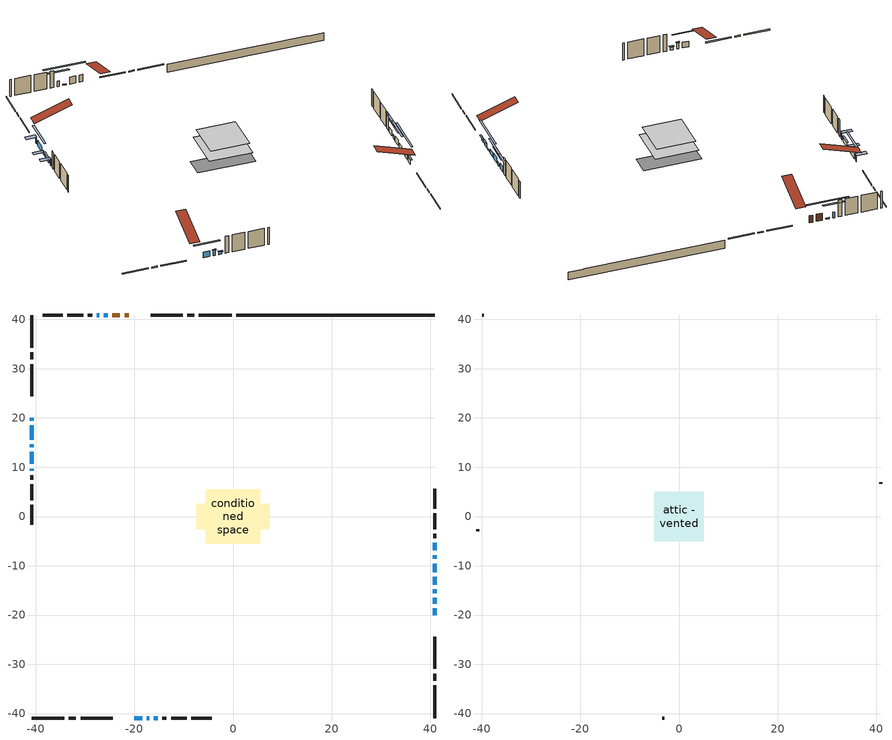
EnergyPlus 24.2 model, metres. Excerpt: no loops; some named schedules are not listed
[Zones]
conditioned space
 floor outside (Floor1 construction): -1.93,-1.93 -1.93,1.93 1.93,1.93 1.93,-1.93 z0.3
 floor outside (Floor2 construction): -0.48,-0.48 -0.48,0.48 0.48,0.48 0.48,-0.48 z0.3
 floor outside (Floor3 construction): -0.43,-0.43 -0.43,0.43 0.43,0.43 0.43,-0.43 z0.3
 floor adiabatic (AdiabaticFloorConstruction): -5.58,-5.58 -5.58,5.58 5.58,5.58 5.58,-5.58 z2.74
 floor foundation (Slab1 construction): -7.45,-2.61 -7.45,2.61 7.45,2.61 7.45,-2.61 z-2.06
 wall outside (RimJoist1 construction): -0.26,40.9 -6.93,40.9 / -40.9,-40.9 -34.23,-40.9 / -40.9,40.9 -40.9,34.23 / 40.9,-40.9 40.9,-34.23 z0.3:0.6
 wall outside (RimJoist2 construction): -7.86,40.9 -9.29,40.9 / -33.3,-40.9 -31.87,-40.9 / -40.9,33.3 -40.9,31.87 / 40.9,-33.3 40.9,-31.87 z0.3:0.6
 wall outside (RimJoist3 construction): -10.22,40.9 -16.71,40.9 / -30.95,-40.9 -24.45,-40.9 / -40.9,30.95 -40.9,24.45 / 40.9,-30.95 40.9,-24.45 z0.3:0.6
 wall outside (AdiabaticWallConstruction 1): -21.16,40.9 -22.02,40.9 / -22.94,40.9 -24.48,40.9 z0.3:2.33
 wall outside (AdiabaticWallConstruction): -40.9,20.01 -40.9,19.45 / -40.9,9.74 -40.9,9.28 z0.3:1.98; -20.01,-40.9 -18.43,-40.9 z0.3:1.88; -17.5,-40.9 -16.99,-40.9 / 40.9,-11.35 40.9,-9.54 / -27.18,40.9 -27.69,40.9 z0.3:1.9; -40.9,18.52 -40.9,15.57 / 40.9,-6.9 40.9,-5.3 z0.3:1.85; -40.9,14.64 -40.9,14.03 / -16.07,-40.9 -15.3,-40.9 z0.3:1.09; 40.9,-20.01 40.9,-18.63 / 40.9,-17.7 40.9,-16.51 z0.3:1.44; -40.9,13.1 -40.9,10.66 / 40.9,-13.81 40.9,-12.28 z0.3:1.52; 40.9,-15.58 40.9,-14.74 / -25.41,40.9 -26.25,40.9 z0.3:0.66; 40.9,-8.62 40.9,-7.83 z0.3:1.27
 wall outside (Wall1 construction): -28.61,40.9 -29.48,40.9 / -14.37,-40.9 -13.51,-40.9 / -40.9,8.35 -40.9,7.49 / 40.9,-4.37 40.9,-3.51 z0.3:5.18
 wall outside (Wall2 construction): -30.41,40.9 -33.62,40.9 / -12.58,-40.9 -9.37,-40.9 / -40.9,6.56 -40.9,3.34 / 40.9,-2.58 40.9,0.64 z0.3:5.18
 wall outside (Wall3 construction): -34.55,40.9 -38.67,40.9 / -8.44,-40.9 -4.32,-40.9 / -40.9,2.42 -40.9,-1.7 / 40.9,1.56 40.9,5.68 z0.3:5.18
 wall foundation (FoundationWall1 construction): 0.67,40.9,-2.06 0.67,40.9,0.3 36.88,40.9,0.3 36.88,40.9,0.15 40.9,40.9,0.15 40.9,40.9,-2.06
 window (WindowConstruction 12): -40.9,20 -40.9,19.45 z0.3:1.98
 window (WindowConstruction 4): -20,-40.9 -18.43,-40.9 z0.3:1.88
 window (WindowConstruction 5): -17.5,-40.9 -16.99,-40.9 z0.3:1.9
 window (WindowConstruction 6): -40.9,18.52 -40.9,15.57 z0.3:1.85
 window (WindowConstruction 7): -40.9,14.64 -40.9,14.03 z0.3:1.09
 window (WindowConstruction 8): 40.9,-20 40.9,-18.63 z0.3:1.44
 window (WindowConstruction 9): 40.9,-17.7 40.9,-16.51 z0.3:1.44
 window (WindowConstruction 10): -16.06,-40.9 -15.3,-40.9 z0.3:1.09
 window (WindowConstruction 11): -40.9,13.1 -40.9,10.66 z0.3:1.52
 window (WindowConstruction 13): -40.9,9.73 -40.9,9.28 z0.3:1.98
 window (WindowConstruction 15): 40.9,-15.58 40.9,-14.74 z0.3:0.66
 window (WindowConstruction 16): -25.41,40.9 -26.25,40.9 z0.3:0.66
 window (WindowConstruction 14): 40.9,-13.81 40.9,-12.28 z0.3:1.52
 window (WindowConstruction): 40.9,-11.35 40.9,-9.54 z0.3:1.9
 window (WindowConstruction 1): 40.9,-8.61 40.9,-7.83 z0.3:1.27
 window (WindowConstruction 2): 40.9,-6.9 40.9,-5.3 z0.3:1.85
 window (WindowConstruction 3): -27.18,40.9 -27.69,40.9 z0.3:1.9
 door (Door): -21.16,40.9 -22.02,40.9 z0.3:2.33
 door (Door 1): -22.94,40.9 -24.48,40.9 z0.3:2.33
 ceiling adiabatic (AdiabaticFloorConstruction): 5.58,-5.58 5.58,5.58 -5.58,5.58 -5.58,-5.58 z2.74
attic - vented
 floor to conditioned space (Floor4 construction Reversed): -5.04,-5.04 -5.04,5.04 5.04,5.04 5.04,-5.04 z5.18
 wall outside (Wall4 construction): -39.6,40.9 -39.97,40.9 / -3.39,-40.9 -3.01,-40.9 / -40.9,-2.63 -40.9,-3.01 / 40.9,6.61 40.9,6.99 z0.3:5.18
 roof outside (Roof1 construction): -20.23,40.9,5.18 -20.23,31.09,8.45 -17.64,31.09,8.45 -17.64,40.9,5.18; -20.93,-40.9,5.18 -20.93,-31.09,8.45 -23.52,-31.09,8.45 -23.52,-40.9,5.18; -40.9,20.93,5.18 -31.09,20.93,8.45 -31.09,23.52,8.45 -40.9,23.52,5.18; 40.9,-20.93,5.18 31.09,-20.93,8.45 31.09,-23.52,8.45 40.9,-23.52,5.18
shading: -40.9,19.15 -40.9,20.3 -43.64,20.3 -43.64,19.15 z2.28; -15.79,-40.9 -22.64,-40.9 -22.64,-41.31 -15.79,-41.31 z4.52; -16.79,-40.9 -17.7,-40.9 -17.7,-41.31 -16.79,-41.31 z2.1; -40.9,12.93 -40.9,21.16 -41.31,21.16 -41.31,12.93 z4.49; -40.9,13.88 -40.9,14.79 -43.64,14.79 -43.64,13.88 z1.24; 40.9,-18.43 40.9,-20.21 41.31,-20.21 41.31,-18.43 z1.64; 40.9,-16.31 40.9,-17.9 41.31,-17.9 41.31,-16.31 z1.64; -15.1,-40.9 -16.27,-40.9 -16.27,-41.31 -15.1,-41.31 z1.29; -40.9,10.46 -40.9,13.3 -41.31,13.3 -41.31,10.46 z1.72; -40.9,8.98 -40.9,10.03 -43.64,10.03 -43.64,8.98 z2.28; 40.9,-9.66 40.9,-20.66 41.31,-20.66 41.31,-9.66 z5.74; -31.33,40.9 -20.33,40.9 -20.33,41.31 -31.33,41.31 z5.74; 40.9,-6.9 40.9,-13.99 41.31,-13.99 41.31,-6.9 z4.54; 40.9,-5.19 40.9,-11.25 41.31,-11.25 41.31,-5.19 z3.91; 40.9,-2.66 40.9,-9.54 41.31,-9.54 41.31,-2.66 z4.49; -30.33,40.9 -24.54,40.9 -24.54,41.31 -30.33,41.31 z4.54
[Building]
Building 1: Terrain=Suburbs
[Site:Location]
Ottawa Intl AP_ON: Latitude {deg}=45.32; Longitude {deg}=-75.67; Time Zone {hr}=-5; Elevation {m}=115; Keep Site Location Information=Yes
[Site:GroundTemperature:Shallow]
1.18808, -1.19398, -1.38475, -0.254337, 4.28362, 8.80044, 12.7163, 15.1969, 15.4076, 13.3901, 9.57408, 5.19582
[Site:WaterMainsTemperature]
Calculation Method=Schedule; Temperature Schedule=mains temperature schedule
[Material] Roughness=Rough; Thermal Absorptance=0.9
Name | Thickness {m} | Conductivity {W/m-K} | Density {kg/m3} | Specific Heat {J/kg-K} | Solar Absorptance | Visible Absorptance
asphalt or fiberglass shingles | 0.00635 | 0.162714 | 1121.4 | 1465.45 | 0.4 | 0.4
ceiling loosefill ins | 0.169333 | 0.0480833 | 16.02 | 1046.75 | 0.7 | 0.7
ceiling stud and cavity | 0.1397 | 0.508562 | 65.682 | 1177.47 | 0.7 | 0.7
concrete 4.0 in. | 0.1016 | 1.803125 | 2242.8 | 837.4 | 0.7 | 0.7
concrete 8.0 in. | 0.2032 | 1.803125 | 2242.8 | 837.4 | 0.7 | 0.7
door material | 0.04445 | 0.053851 | 512.64 | 1214.23 | 0.7 | 0.7
exterior vertical ins | 0.0256525 | 0.029427 | 32.04 | 1214.23 | 0.7 | 0.7
floor covering | 0.0127 | 0.0433444 | 54.468 | 1339.84 | 0.6 | 0.6
floor rigid ins; rim joist rigid ins | 0.051816 | 0.029427 | 32.04 | 1214.23 | 0.7 | 0.7
floor rigid ins 1 | 0.103632 | 0.029427 | 32.04 | 1214.23 | 0.7 | 0.7
floor rigid ins 2; wall rigid ins | 0.512978 | 0.029427 | 32.04 | 1214.23 | 0.7 | 0.7
floor stud and cavity | 0.1397 | 0.0799615 | 92.3553 | 1139.71 | 0.7 | 0.7
floor stud and cavity 1 | 0.1397 | 1.43736 | 92.3553 | 1139.71 | 0.7 | 0.7
floor stud and cavity 2 | 0.1397 | 0.842252 | 92.3553 | 1139.71 | 0.7 | 0.7
floor stud and cavity 3 | 0.1397 | 1.75129 | 37.0049 | 1207.88 | 0.7 | 0.7
furniture material conditioned space 1 | 0.1524 | 0.115458 | 640.8 | 1214.23 | 0.6 | 0.6
gypsum board | 0.0127 | 0.160291 | 801 | 837.4 | 0.6 | 0.6
gypsum board 1 | 0.0127 | 0.160291 | 801 | 837.4 | 0.7 | 0.7
osb sheathing 0.5 in. | 0.0127 | 0.115458 | 512.64 | 1214.23 | 0.7 | 0.7
osb sheathing 0.75 in. | 0.01905 | 0.115458 | 512.64 | 1214.23 | 0.7 | 0.7
osb sheathing 2.0 in. | 0.0508 | 0.115458 | 512.64 | 1214.23 | 0.7 | 0.7
rim joist stud and cavity | 0.0508 | 0.0293615 | 125.044 | 1163.47 | 0.6 | 0.6
rim joist stud and cavity 1 | 0.0508 | 0.0454632 | 125.044 | 1163.47 | 0.6 | 0.6
rim joist stud and cavity 2 | 0.0508 | 0.0407728 | 125.044 | 1163.47 | 0.6 | 0.6
wall stud and cavity | 0.1397 | 0.108238 | 139.0536 | 1170.24 | 0.7 | 0.7
wall stud and cavity 1 | 0.1397 | 0.0927935 | 139.0536 | 1170.24 | 0.7 | 0.7
wall stud and cavity 2 | 0.1397 | 0.0926851 | 139.0536 | 1170.24 | 0.7 | 0.7
wall stud and cavity 3 | 0.0889 | 6.1454 | 50.32683 | 1063.81 | 0.6 | 0.6
wall stud and cavity 4 | 0.0889 | 0.380278 | 52.3479 | 1209.89 | 0.7 | 0.7
wall stud and cavity 5 | 0.0889 | 0.391764 | 83.0341 | 1211.67 | 0.7 | 0.7
wood siding | 0.0254 | 0.102417 | 544.68 | 1172.36 | 0.4 | 0.4
wood siding 1 | 0.00254 | 0.102417 | 544.68 | 1172.36 | 0.4 | 0.4
wood siding 2; wood siding 3; wood siding 4 | 0.0254 | 0.102417 | 544.68 | 1172.36 | 0.7 | 0.7
[WindowMaterial:SimpleGlazingSystem]
Name | U-Factor {W/m2-K} | Solar Heat Gain Coefficient
WindowMaterial | 2.89237 | 0.69
WindowMaterial 1 | 2.97357 | 0.54
WindowMaterial 10 | 2.93496 | 0.6
WindowMaterial 11 | 2.96789 | 0.62
WindowMaterial 12 | 3.131417 | 0.48
WindowMaterial 13 | 3.06612 | 0.36
WindowMaterial 2 | 2.91111 | 0.64
WindowMaterial 3 | 3.00196 | 0.51
WindowMaterial 4 | 2.9378 | 0.65
WindowMaterial 5 | 2.89067 | 0.66
WindowMaterial 6 | 3.00196 | 0.49
WindowMaterial 7 | 2.97698 | 0.57
WindowMaterial 8 | 2.989467 | 0.56
WindowMaterial 9 | 2.986628 | 0.52
[Construction]
AdiabaticFloorConstruction: floor stud and cavity 3, floor rigid ins 2, osb sheathing 0.75 in., floor covering
AdiabaticWallConstruction: wood siding 3, wall rigid ins, wall stud and cavity 4, gypsum board
AdiabaticWallConstruction 1: wood siding 4, wall rigid ins, wall stud and cavity 4, gypsum board
Door; Door 1: door material
Floor1 construction: floor stud and cavity, floor rigid ins, osb sheathing 0.75 in., floor covering
Floor2 construction: floor stud and cavity 1, floor rigid ins 1, osb sheathing 0.75 in., floor covering
Floor3 construction: floor stud and cavity 2, floor rigid ins 1, osb sheathing 0.75 in., floor covering
Floor4 construction Reversed: gypsum board, ceiling stud and cavity, ceiling loosefill ins
FoundationWall1 construction: concrete 8.0 in., gypsum board 1
furniture construction conditioned space 1: furniture material conditioned space 1
PartitionWallConstruction: gypsum board, wall stud and cavity 5, gypsum board
RimJoist1 construction: wood siding 2, osb sheathing 2.0 in., rim joist stud and cavity
RimJoist2 construction: wood siding 2, rim joist rigid ins, osb sheathing 2.0 in., rim joist stud and cavity 1
RimJoist3 construction: wood siding 2, rim joist rigid ins, osb sheathing 2.0 in., rim joist stud and cavity 2
Roof1 construction: asphalt or fiberglass shingles
Slab1 construction: concrete 4.0 in.
Wall1 construction: wood siding, osb sheathing 0.5 in., wall stud and cavity, gypsum board
Wall2 construction: wood siding, osb sheathing 0.5 in., wall stud and cavity 1, gypsum board
Wall3 construction: wood siding, osb sheathing 0.5 in., wall stud and cavity 2, gypsum board
Wall4 construction: wood siding 1, wall stud and cavity 3
WindowConstruction: WindowMaterial
WindowConstruction 1: WindowMaterial 1
WindowConstruction 10: WindowMaterial 9
WindowConstruction 11: WindowMaterial 10
WindowConstruction 12; WindowConstruction 14: WindowMaterial 11
WindowConstruction 13: WindowMaterial 12
WindowConstruction 15; WindowConstruction 16: WindowMaterial 13
WindowConstruction 2: WindowMaterial 2
WindowConstruction 3; WindowConstruction 5: WindowMaterial 3
WindowConstruction 4: WindowMaterial 4
WindowConstruction 6: WindowMaterial 5
WindowConstruction 7: WindowMaterial 6
WindowConstruction 8: WindowMaterial 7
WindowConstruction 9: WindowMaterial 8
[Zone] Multiplier=1; Part of Total Floor Area=Yes
Name | Volume {m3}
attic - vented | 53.8233
conditioned space | 524.9
[Space]
Name | Zone | Volume {m3}
attic - vented 1 | attic - vented | 53.8233
conditioned space 1 | conditioned space | 524.9
[ZoneInfiltration:EffectiveLeakageArea]
infil attic - vented 1: Zone or Space=attic - vented 1; Schedule=Always On Discrete; Effective Air Leakage Area {cm2}=4269.89; Stack Coefficient=0.000566478; Wind Coefficient=1.6081e-05
[ZoneMixing]
whole house fan mix: Zone or Space=attic - vented; Schedule=Always On Continuous; Design Flow Rate Calculation Method=Flow/Zone; Design Flow Rate {m3/s}=0; Source Zone or Space=conditioned space
[SurfaceProperty:ExposedFoundationPerimeter]
Slab1: Exposed Perimeter Calculation Method=TotalExposedPerimeter; Total Exposed Perimeter {m}=40.233
[InternalMass] Zone or ZoneList=conditioned space; Space or SpaceList=conditioned space 1
Name | Construction | Surface Area {m2}
furniture mass conditioned space 1 | furniture construction conditioned space 1 | 87.5641
partition wall mass | PartitionWallConstruction | 218.91
[Lights]
interior lighting: Zone or ZoneList or Space or SpaceList=conditioned space 1; Schedule=interior lighting schedule; Design Level Calculation Method=LightingLevel; Lighting Level {W}=343.2; Return Air Fraction=0; Fraction Radiant=0.6; Fraction Visible=0.2; Fraction Replaceable=1
[People]
occupants: Zone or ZoneList or Space or SpaceList=conditioned space 1; Number of People Schedule=occupants schedule; Number of People Calculation Method=People; Number of People=3; Fraction Radiant=0.314171; Sensible Heat Fraction=0.56303; Activity Level Schedule=occupants activity schedule; Carbon Dioxide Generation Rate {m3/s-W}=0; Enable ASHRAE 55 Comfort Warnings=No; Mean Radiant Temperature Calculation Type=EnclosureAveraged
[ElectricEquipment] Zone or ZoneList or Space or SpaceList=conditioned space 1; Design Level Calculation Method=EquipmentLevel
Name | Schedule | Design Level {W} | Fraction Latent | Fraction Radiant | Fraction Lost
clothes dryer | clothes dryer schedule | 140.772 | 0.015 | 0.081 | 0.85
clothes washer | clothes washer schedule | 32.1985 | 0.03 | 0.162 | 0.7
cooking range | cooking range schedule | 215.147 | 0.08 | 0.432 | 0.2
dishwasher | dishwasher schedule | 66.8632 | 0.3 | 0.18 | 0.4
fridge | fridge schedule | 72.9452 | 0 | 0.6 | 0
mech vent bath fan 0 | mech vent bath fan 0 schedule | 43 | 0 | 0 | 1
mech vent bath fan 1 | mech vent bath fan 1 schedule | 43 | 0 | 0 | 1
mech vent house fan | mech vent house fan schedule | 0 | 0 | 0 | 1
mech vent house fan cfis | mech vent house fan cfis schedule | 0 | 0 | 0 | 0
mech vent range fan 0 | mech vent range fan 0 schedule | 43 | 0 | 0 | 1
misc plug loads | misc plug loads schedule | 494.7 | 0.045 | 0.513 | 0.1
whole house fan | Always On Discrete | 0 | 0 | 0 | 1
[OtherEquipment] Zone or ZoneList or Space or SpaceList=conditioned space 1; Design Level Calculation Method=EquipmentLevel
Name | Fuel Type | Schedule | Design Level {W} | Fraction Latent | Fraction Radiant | Fraction Lost
clothes dryer 1 | Electricity | clothes dryer schedule | 0 | 0.015 | 0.081 | 0.85
cooking range 1 | Electricity | cooking range schedule | 0 | 0.08 | 0.432 | 0.2
general water use latent | None | general water use schedule | 62.594 | 1 | 0 | 0
general water use sensible | None | general water use schedule | -61.6891 | 0 | 0.6 | 0
mech vent house fan latent load | None | Always On Discrete | 0 | 1 | 0 | 0
mech vent house fan sensible load | None | Always On Discrete | 0 | 0 | 0 | 0
water heater energy adjustment1 | NaturalGas | Always On Discrete | 0.01 | 0 | 0 | 1
[ZoneInfiltration:DesignFlowRate] Zone or ZoneList or Space or SpaceList=conditioned space 1; Schedule=Always On Discrete; Design Flow Rate Calculation Method=Flow/Zone; Design Flow Rate {m3/s}=0
infil flow; natural vent flow; whole house fan flow
[Foundation:Kiva]
Foundation Kiva 1: Initial Indoor Air Temperature {C}=18; Wall Height Above Grade {m}=0.300015; Wall Depth Below Slab {m}=0.2032; Custom Block Material Name 1=exterior vertical ins; Custom Block Depth 1 {m}=2.36001; Custom Block X Position 1 {m}=0.2159; Custom Block Z Position 1 {m}=0
[Foundation:Kiva:Settings]
Soil Conductivity {W/m-K}=0.849921; Soil Density {kg/m3}=1842.3; Soil Specific Heat {J/kg-K}=418.7; Ground Solar Absorptivity=0.9; Ground Thermal Absorptivity=0.9; Ground Surface Roughness {m}=0.03; Far-Field Width {m}=40; Deep-Ground Boundary Condition=ZeroFlux; Deep-Ground Depth {m}=40; Minimum Cell Dimension {m}=0.2; Maximum Cell Growth Coefficient=3; Simulation Timestep=Timestep
[Exterior:Lights]
exterior lighting: Schedule=exterior lighting schedule; Design Level {W}=75.6
[Schedule:Constant]
Name | Hourly Value
Always On Continuous; mech vent house fan schedule; mech vent house fan cfis schedule; Always On Discrete | 1
occupants activity schedule | 117.228
fridge schedule | 0
[Schedule:Week:Daily]
interior lighting schedule Week Rule - Jan1-Jan27: interior lighting schedule day, interior lighting schedule day, interior lighting schedule day, interior lighting schedule day, interior lighting schedule day, interior lighting schedule day, interior lighting schedule day, interior lighting schedule default day, interior lighting schedule default day, interior lighting schedule default day, interior lighting schedule default day, interior lighting schedule default day
interior lighting schedule Week Rule - Jan28-Feb3: interior lighting schedule day, interior lighting schedule day, interior lighting schedule day, interior lighting schedule day, interior lighting schedule day 1, interior lighting schedule day 1, interior lighting schedule day 1, interior lighting schedule default day, interior lighting schedule default day, interior lighting schedule default day, interior lighting schedule default day, interior lighting schedule default day
interior lighting schedule Week Rule - Feb4-Feb24: interior lighting schedule day 1, interior lighting schedule day 1, interior lighting schedule day 1, interior lighting schedule day 1, interior lighting schedule day 1, interior lighting schedule day 1, interior lighting schedule day 1, interior lighting schedule default day, interior lighting schedule default day, interior lighting schedule default day, interior lighting schedule default day, interior lighting schedule default day
interior lighting schedule Week Rule - Feb25-Mar3: interior lighting schedule day 1, interior lighting schedule day 1, interior lighting schedule day 1, interior lighting schedule day 1, interior lighting schedule day 2, interior lighting schedule day 2, interior lighting schedule day 2, interior lighting schedule default day, interior lighting schedule default day, interior lighting schedule default day, interior lighting schedule default day, interior lighting schedule default day
interior lighting schedule Week Rule - Mar4-Mar31: interior lighting schedule day 2, interior lighting schedule day 2, interior lighting schedule day 2, interior lighting schedule day 2, interior lighting schedule day 2, interior lighting schedule day 2, interior lighting schedule day 2, interior lighting schedule default day, interior lighting schedule default day, interior lighting schedule default day, interior lighting schedule default day, interior lighting schedule default day
interior lighting schedule Week Rule - Apr1-Apr28: interior lighting schedule day 3, interior lighting schedule day 3, interior lighting schedule day 3, interior lighting schedule day 3, interior lighting schedule day 3, interior lighting schedule day 3, interior lighting schedule day 3, interior lighting schedule default day, interior lighting schedule default day, interior lighting schedule default day, interior lighting schedule default day, interior lighting schedule default day
interior lighting schedule Week Rule - Apr29-May5: interior lighting schedule day 3, interior lighting schedule day 3, interior lighting schedule day 4, interior lighting schedule day 4, interior lighting schedule day 4, interior lighting schedule day 4, interior lighting schedule day 4, interior lighting schedule default day, interior lighting schedule default day, interior lighting schedule default day, interior lighting schedule default day, interior lighting schedule default day
interior lighting schedule Week Rule - May6-May26: interior lighting schedule day 4, interior lighting schedule day 4, interior lighting schedule day 4, interior lighting schedule day 4, interior lighting schedule day 4, interior lighting schedule day 4, interior lighting schedule day 4, interior lighting schedule default day, interior lighting schedule default day, interior lighting schedule default day, interior lighting schedule default day, interior lighting schedule default day
interior lighting schedule Week Rule - May27-Jun2: interior lighting schedule day 4, interior lighting schedule day 4, interior lighting schedule day 4, interior lighting schedule day 4, interior lighting schedule day 4, interior lighting schedule day 5, interior lighting schedule day 5, interior lighting schedule default day, interior lighting schedule default day, interior lighting schedule default day, interior lighting schedule default day, interior lighting schedule default day
interior lighting schedule Week Rule - Jun3-Jun30: interior lighting schedule day 5, interior lighting schedule day 5, interior lighting schedule day 5, interior lighting schedule day 5, interior lighting schedule day 5, interior lighting schedule day 5, interior lighting schedule day 5, interior lighting schedule default day, interior lighting schedule default day, interior lighting schedule default day, interior lighting schedule default day, interior lighting schedule default day
interior lighting schedule Week Rule - Jul1-Jul28: interior lighting schedule day 6, interior lighting schedule day 6, interior lighting schedule day 6, interior lighting schedule day 6, interior lighting schedule day 6, interior lighting schedule day 6, interior lighting schedule day 6, interior lighting schedule default day, interior lighting schedule default day, interior lighting schedule default day, interior lighting schedule default day, interior lighting schedule default day
interior lighting schedule Week Rule - Jul29-Aug4: interior lighting schedule day 6, interior lighting schedule day 6, interior lighting schedule day 6, interior lighting schedule day 7, interior lighting schedule day 7, interior lighting schedule day 7, interior lighting schedule day 7, interior lighting schedule default day, interior lighting schedule default day, interior lighting schedule default day, interior lighting schedule default day, interior lighting schedule default day
interior lighting schedule Week Rule - Aug5-Aug25: interior lighting schedule day 7, interior lighting schedule day 7, interior lighting schedule day 7, interior lighting schedule day 7, interior lighting schedule day 7, interior lighting schedule day 7, interior lighting schedule day 7, interior lighting schedule default day, interior lighting schedule default day, interior lighting schedule default day, interior lighting schedule default day, interior lighting schedule default day
interior lighting schedule Week Rule - Aug26-Sep1: interior lighting schedule day 7, interior lighting schedule day 7, interior lighting schedule day 7, interior lighting schedule day 7, interior lighting schedule day 7, interior lighting schedule day 7, interior lighting schedule day 8, interior lighting schedule default day, interior lighting schedule default day, interior lighting schedule default day, interior lighting schedule default day, interior lighting schedule default day
interior lighting schedule Week Rule - Sep2-Sep29: interior lighting schedule day 8, interior lighting schedule day 8, interior lighting schedule day 8, interior lighting schedule day 8, interior lighting schedule day 8, interior lighting schedule day 8, interior lighting schedule day 8, interior lighting schedule default day, interior lighting schedule default day, interior lighting schedule default day, interior lighting schedule default day, interior lighting schedule default day
interior lighting schedule Week Rule - Sep30-Oct6: interior lighting schedule day 8, interior lighting schedule day 9, interior lighting schedule day 9, interior lighting schedule day 9, interior lighting schedule day 9, interior lighting schedule day 9, interior lighting schedule day 9, interior lighting schedule default day, interior lighting schedule default day, interior lighting schedule default day, interior lighting schedule default day, interior lighting schedule default day
interior lighting schedule Week Rule - Oct7-Oct27: interior lighting schedule day 9, interior lighting schedule day 9, interior lighting schedule day 9, interior lighting schedule day 9, interior lighting schedule day 9, interior lighting schedule day 9, interior lighting schedule day 9, interior lighting schedule default day, interior lighting schedule default day, interior lighting schedule default day, interior lighting schedule default day, interior lighting schedule default day
interior lighting schedule Week Rule - Oct28-Nov3: interior lighting schedule day 9, interior lighting schedule day 9, interior lighting schedule day 9, interior lighting schedule day 9, interior lighting schedule day 10, interior lighting schedule day 10, interior lighting schedule day 10, interior lighting schedule default day, interior lighting schedule default day, interior lighting schedule default day, interior lighting schedule default day, interior lighting schedule default day
interior lighting schedule Week Rule - Nov4-Nov24: interior lighting schedule day 10, interior lighting schedule day 10, interior lighting schedule day 10, interior lighting schedule day 10, interior lighting schedule day 10, interior lighting schedule day 10, interior lighting schedule day 10, interior lighting schedule default day, interior lighting schedule default day, interior lighting schedule default day, interior lighting schedule default day, interior lighting schedule default day
interior lighting schedule Week Rule - Nov25-Dec1: interior lighting schedule day 10, interior lighting schedule day 10, interior lighting schedule day 10, interior lighting schedule day 10, interior lighting schedule day 10, interior lighting schedule day 10, interior lighting schedule day 11, interior lighting schedule default day, interior lighting schedule default day, interior lighting schedule default day, interior lighting schedule default day, interior lighting schedule default day
interior lighting schedule Week Rule - Dec2-Dec31: interior lighting schedule day 11, interior lighting schedule day 11, interior lighting schedule day 11, interior lighting schedule day 11, interior lighting schedule day 11, interior lighting schedule day 11, interior lighting schedule day 11, interior lighting schedule default day, interior lighting schedule default day, interior lighting schedule default day, interior lighting schedule default day, interior lighting schedule default day
occupants schedule Week Rule - Jan1-Dec31: occupants schedule day, occupants schedule day, occupants schedule day, occupants schedule day, occupants schedule day, occupants schedule day, occupants schedule day, occupants schedule default day, occupants schedule default day, occupants schedule default day, occupants schedule default day, occupants schedule default day
clothes dryer schedule Week Rule - Jan1-Dec31: clothes dryer schedule day, clothes dryer schedule day, clothes dryer schedule day, clothes dryer schedule day, clothes dryer schedule day, clothes dryer schedule day, clothes dryer schedule day, clothes dryer schedule default day, clothes dryer schedule default day, clothes dryer schedule default day, clothes dryer schedule default day, clothes dryer schedule default day
clothes washer schedule Week Rule - Jan1-Dec31: clothes washer schedule day, clothes washer schedule day, clothes washer schedule day, clothes washer schedule day, clothes washer schedule day, clothes washer schedule day, clothes washer schedule day, clothes washer schedule default day, clothes washer schedule default day, clothes washer schedule default day, clothes washer schedule default day, clothes washer schedule default day
cooking range schedule Week Rule - Jan1-Dec31: cooking range schedule day, cooking range schedule day, cooking range schedule day, cooking range schedule day, cooking range schedule day, cooking range schedule day, cooking range schedule day, cooking range schedule default day, cooking range schedule default day, cooking range schedule default day, cooking range schedule default day, cooking range schedule default day
dishwasher schedule Week Rule - Jan1-Dec31: dishwasher schedule day, dishwasher schedule day, dishwasher schedule day, dishwasher schedule day, dishwasher schedule day, dishwasher schedule day, dishwasher schedule day, dishwasher schedule default day, dishwasher schedule default day, dishwasher schedule default day, dishwasher schedule default day, dishwasher schedule default day
mech vent bath fan 0 schedule Week Rule - Jan1-Dec31: mech vent bath fan 0 schedule day, mech vent bath fan 0 schedule day, mech vent bath fan 0 schedule day, mech vent bath fan 0 schedule day, mech vent bath fan 0 schedule day, mech vent bath fan 0 schedule day, mech vent bath fan 0 schedule day, mech vent bath fan 0 schedule default day, mech vent bath fan 0 schedule default day, mech vent bath fan 0 schedule default day, mech vent bath fan 0 schedule default day, mech vent bath fan 0 schedule default day
mech vent bath fan 1 schedule Week Rule - Jan1-Dec31: mech vent bath fan 1 schedule day, mech vent bath fan 1 schedule day, mech vent bath fan 1 schedule day, mech vent bath fan 1 schedule day, mech vent bath fan 1 schedule day, mech vent bath fan 1 schedule day, mech vent bath fan 1 schedule day, mech vent bath fan 1 schedule default day, mech vent bath fan 1 schedule default day, mech vent bath fan 1 schedule default day, mech vent bath fan 1 schedule default day, mech vent bath fan 1 schedule default day
mech vent range fan 0 schedule Week Rule - Jan1-Dec31: mech vent range fan 0 schedule day, mech vent range fan 0 schedule day, mech vent range fan 0 schedule day, mech vent range fan 0 schedule day, mech vent range fan 0 schedule day, mech vent range fan 0 schedule day, mech vent range fan 0 schedule day, mech vent range fan 0 schedule default day, mech vent range fan 0 schedule default day, mech vent range fan 0 schedule default day, mech vent range fan 0 schedule default day, mech vent range fan 0 schedule default day
misc plug loads schedule Week Rule - Jan1-Dec31: misc plug loads schedule day, misc plug loads schedule day, misc plug loads schedule day, misc plug loads schedule day, misc plug loads schedule day, misc plug loads schedule day, misc plug loads schedule day, misc plug loads schedule default day, misc plug loads schedule default day, misc plug loads schedule default day, misc plug loads schedule default day, misc plug loads schedule default day
general water use schedule Week Rule - Jan1-Dec31: general water use schedule day, general water use schedule day, general water use schedule day, general water use schedule day, general water use schedule day, general water use schedule day, general water use schedule day, general water use schedule default day, general water use schedule default day, general water use schedule default day, general water use schedule default day, general water use schedule default day
exterior lighting schedule Week Rule - Jan1-Jan27: exterior lighting schedule day, exterior lighting schedule day, exterior lighting schedule day, exterior lighting schedule day, exterior lighting schedule day, exterior lighting schedule day, exterior lighting schedule day, exterior lighting schedule default day, exterior lighting schedule default day, exterior lighting schedule default day, exterior lighting schedule default day, exterior lighting schedule default day
exterior lighting schedule Week Rule - Jan28-Feb3: exterior lighting schedule day, exterior lighting schedule day, exterior lighting schedule day, exterior lighting schedule day, exterior lighting schedule day 1, exterior lighting schedule day 1, exterior lighting schedule day 1, exterior lighting schedule default day, exterior lighting schedule default day, exterior lighting schedule default day, exterior lighting schedule default day, exterior lighting schedule default day
exterior lighting schedule Week Rule - Feb4-Feb24: exterior lighting schedule day 1, exterior lighting schedule day 1, exterior lighting schedule day 1, exterior lighting schedule day 1, exterior lighting schedule day 1, exterior lighting schedule day 1, exterior lighting schedule day 1, exterior lighting schedule default day, exterior lighting schedule default day, exterior lighting schedule default day, exterior lighting schedule default day, exterior lighting schedule default day
exterior lighting schedule Week Rule - Feb25-Mar3: exterior lighting schedule day 1, exterior lighting schedule day 1, exterior lighting schedule day 1, exterior lighting schedule day 1, exterior lighting schedule day 2, exterior lighting schedule day 2, exterior lighting schedule day 2, exterior lighting schedule default day, exterior lighting schedule default day, exterior lighting schedule default day, exterior lighting schedule default day, exterior lighting schedule default day
exterior lighting schedule Week Rule - Mar4-Mar31: exterior lighting schedule day 2, exterior lighting schedule day 2, exterior lighting schedule day 2, exterior lighting schedule day 2, exterior lighting schedule day 2, exterior lighting schedule day 2, exterior lighting schedule day 2, exterior lighting schedule default day, exterior lighting schedule default day, exterior lighting schedule default day, exterior lighting schedule default day, exterior lighting schedule default day
[Schedule:Year]
interior lighting schedule: interior lighting schedule Week Rule - Jan1-Jan27, 1, 1, 1, 27, interior lighting schedule Week Rule - Jan28-Feb3, 1, 28, 2, 3, interior lighting schedule Week Rule - Feb4-Feb24, 2, 4, 2, 24, interior lighting schedule Week Rule - Feb25-Mar3, 2, 25, 3, 3, interior lighting schedule Week Rule - Mar4-Mar31, 3, 4, 3, 31, interior lighting schedule Week Rule - Apr1-Apr28, 4, 1, 4, 28, interior lighting schedule Week Rule - Apr29-May5, 4, 29, 5, 5, interior lighting schedule Week Rule - May6-May26, 5, 6, 5, 26, interior lighting schedule Week Rule - May27-Jun2, 5, 27, 6, 2, interior lighting schedule Week Rule - Jun3-Jun30, 6, 3, 6, 30, interior lighting schedule Week Rule - Jul1-Jul28, 7, 1, 7, 28, interior lighting schedule Week Rule - Jul29-Aug4, 7, 29, 8, 4, interior lighting schedule Week Rule - Aug5-Aug25, 8, 5, 8, 25, interior lighting schedule Week Rule - Aug26-Sep1, 8, 26, 9, 1, interior lighting schedule Week Rule - Sep2-Sep29, 9, 2, 9, 29, interior lighting schedule Week Rule - Sep30-Oct6, 9, 30, 10, 6, interior lighting schedule Week Rule - Oct7-Oct27, 10, 7, 10, 27, interior lighting schedule Week Rule - Oct28-Nov3, 10, 28, 11, 3, interior lighting schedule Week Rule - Nov4-Nov24, 11, 4, 11, 24, interior lighting schedule Week Rule - Nov25-Dec1, 11, 25, 12, 1, interior lighting schedule Week Rule - Dec2-Dec31, 12, 2, 12, 31
occupants schedule: occupants schedule Week Rule - Jan1-Dec31, 1, 1, 12, 31
clothes dryer schedule: clothes dryer schedule Week Rule - Jan1-Dec31, 1, 1, 12, 31
clothes washer schedule: clothes washer schedule Week Rule - Jan1-Dec31, 1, 1, 12, 31
cooking range schedule: cooking range schedule Week Rule - Jan1-Dec31, 1, 1, 12, 31
dishwasher schedule: dishwasher schedule Week Rule - Jan1-Dec31, 1, 1, 12, 31
mech vent bath fan 0 schedule: mech vent bath fan 0 schedule Week Rule - Jan1-Dec31, 1, 1, 12, 31
mech vent bath fan 1 schedule: mech vent bath fan 1 schedule Week Rule - Jan1-Dec31, 1, 1, 12, 31
mech vent range fan 0 schedule: mech vent range fan 0 schedule Week Rule - Jan1-Dec31, 1, 1, 12, 31
misc plug loads schedule: misc plug loads schedule Week Rule - Jan1-Dec31, 1, 1, 12, 31
general water use schedule: general water use schedule Week Rule - Jan1-Dec31, 1, 1, 12, 31
exterior lighting schedule: exterior lighting schedule Week Rule - Jan1-Jan27, 1, 1, 1, 27, exterior lighting schedule Week Rule - Jan28-Feb3, 1, 28, 2, 3, exterior lighting schedule Week Rule - Feb4-Feb24, 2, 4, 2, 24, exterior lighting schedule Week Rule - Feb25-Mar3, 2, 25, 3, 3, exterior lighting schedule Week Rule - Mar4-Mar31, 3, 4, 3, 31, exterior lighting schedule Week Rule - Apr1-Apr28, 4, 1, 4, 28, exterior lighting schedule Week Rule - Apr29-May5, 4, 29, 5, 5, exterior lighting schedule Week Rule - May6-May26, 5, 6, 5, 26, exterior lighting schedule Week Rule - May27-Jun2, 5, 27, 6, 2, exterior lighting schedule Week Rule - Jun3-Jun30, 6, 3, 6, 30, exterior lighting schedule Week Rule - Jul1-Jul28, 7, 1, 7, 28, exterior lighting schedule Week Rule - Jul29-Aug4, 7, 29, 8, 4, exterior lighting schedule Week Rule - Aug5-Aug25, 8, 5, 8, 25, exterior lighting schedule Week Rule - Aug26-Sep1, 8, 26, 9, 1, exterior lighting schedule Week Rule - Sep2-Sep29, 9, 2, 9, 29, exterior lighting schedule Week Rule - Sep30-Oct6, 9, 30, 10, 6, exterior lighting schedule Week Rule - Oct7-Oct27, 10, 7, 10, 27, exterior lighting schedule Week Rule - Oct28-Nov3, 10, 28, 11, 3, exterior lighting schedule Week Rule - Nov4-Nov24, 11, 4, 11, 24, exterior lighting schedule Week Rule - Nov25-Dec1, 11, 25, 12, 1, exterior lighting schedule Week Rule - Dec2-Dec31, 12, 2, 12, 31
[Schedule:Compact]
mains temperature schedule: Through: 01/01, For: AllDays, Until: 24:00, 5.98056, Through: 01/02, For: AllDays, Until: 24:00, 5.90111, Through: 01/03, For: AllDays, Until: 24:00, 5.82222, Through: 01/04, For: AllDays, Until: 24:00, 5.74556, Through: 01/05, For: AllDays, Until: 24:00, 5.66944, Through: 01/06, For: AllDays, Until: 24:00, 5.595, Through: 01/07, For: AllDays, Until: 24:00, 5.52222, Through: 01/08, For: AllDays, Until: 24:00, 5.45, Through: 01/09, For: AllDays, Until: 24:00, 5.38, Through: 01/10, For: AllDays, Until: 24:00, 5.31111, Through: 01/11, For: AllDays, Until: 24:00, 5.24333, Through: 01/12, For: AllDays, Until: 24:00, 5.17778, Through: 01/13, For: AllDays, Until: 24:00, 5.11333, Through: 01/14, For: AllDays, Until: 24:00, 5.05, Through: 01/15, For: AllDays, Until: 24:00, 4.98833, Through: 01/16, For: AllDays, Until: 24:00, 4.92889, Through: 01/17, For: AllDays, Until: 24:00, 4.87, Through: 01/18, For: AllDays, Until: 24:00, 4.81333, Through: 01/19, For: AllDays, Until: 24:00, 4.75833, Through: 01/20, For: AllDays, Until: 24:00, 4.70444, Through: 01/21, For: AllDays, Until: 24:00, 4.65278, Through: 01/22, For: AllDays, Until: 24:00, 4.60222, Through: 01/23, For: AllDays, Until: 24:00, 4.55333, Through: 01/24, For: AllDays, Until: 24:00, 4.50667, Through: 01/25, For: AllDays, Until: 24:00, 4.46111, Through: 01/26, For: AllDays, Until: 24:00, 4.41722, Through: 01/27, For: AllDays, Until: 24:00, 4.37556, Through: 01/28, For: AllDays, Until: 24:00, 4.335, Through: 01/29, For: AllDays, Until: 24:00, 4.29667, Through: 01/30, For: AllDays, Until: 24:00, 4.26, Through: 01/31, For: AllDays, Until: 24:00, 4.225, Through: 02/01, For: AllDays, Until: 24:00, 4.19167, Through: 02/02, For: AllDays, Until: 24:00, 4.16, Through: 02/03, For: AllDays, Until: 24:00, 4.13056, Through: 02/04, For: AllDays, Until: 24:00, 4.10278, Through: 02/05, For: AllDays, Until: 24:00, 4.07667, Through: 02/06, For: AllDays, Until: 24:00, 4.05222, Through: 02/07, For: AllDays, Until: 24:00, 4.03, Through: 02/08, For: AllDays, Until: 24:00, 4.00889, Through: 02/09, For: AllDays, Until: 24:00, 3.99056, Through: 02/10, For: AllDays, Until: 24:00, 3.97333, Through: 02/11, For: AllDays, Until: 24:00, 3.95833, Through: 02/12, For: AllDays, Until: 24:00, 3.945, Through: 02/13, For: AllDays, Until: 24:00, 3.93333, Through: 02/14, For: AllDays, Until: 24:00, 3.92389, Through: 02/15, For: AllDays, Until: 24:00, 3.91611, Through: 02/16, For: AllDays, Until: 24:00, 3.91, Through: 02/17, For: AllDays, Until: 24:00, 3.90611, Through: 02/18, For: AllDays, Until: 24:00, 3.90389, Through: 02/19, For: AllDays, Until: 24:00, 3.90389, Through: 02/20, For: AllDays, Until: 24:00, 3.905, Through: 02/21, For: AllDays, Until: 24:00, 3.90889, Through: 02/22, For: AllDays, Until: 24:00, 3.91389, Through: 02/23, For: AllDays, Until: 24:00, 3.92111, Through: 02/24, For: AllDays, Until: 24:00, 3.93, Through: 02/25, For: AllDays, Until: 24:00, 3.94056, Through: 02/26, For: AllDays, Until: 24:00, 3.95333, Through: 02/27, For: AllDays, Until: 24:00, 3.96778, Through: 02/28, For: AllDays, Until: 24:00, 3.98444, Through: 03/01, For: AllDays, Until: 24:00, 4.00278, Through: 03/02, For: AllDays, Until: 24:00, 4.02278, Through: 03/03, For: AllDays, Until: 24:00, 4.04444, Through: 03/04, For: AllDays, Until: 24:00, 4.06833, Through: 03/05, For: AllDays, Until: 24:00, 4.09389, Through: 03/06, For: AllDays, Until: 24:00, 4.12111, Through: 03/07, For: AllDays, Until: 24:00, 4.15, Through: 03/08, For: AllDays, Until: 24:00, 4.18111, Through: 03/09, For: AllDays, Until: 24:00, 4.21333, Through: 03/10, For: AllDays, Until: 24:00, 4.24778, Through: 03/11, For: AllDays, Until: 24:00, 4.28389, Through: 03/12, For: AllDays, Until: 24:00, 4.32222, Through: 03/13, For: AllDays, Until: 24:00, 4.36167, Through: 03/14, For: AllDays, Until: 24:00, 4.40333, Through: 03/15, For: AllDays, Until: 24:00, 4.44611, Through: 03/16, For: AllDays, Until: 24:00, 4.49111, Through: 03/17, For: AllDays, Until: 24:00, 4.53722, Through: 03/18, For: AllDays, Until: 24:00, 4.58556, Through: 03/19, For: AllDays, Until: 24:00, 4.63556, Through: 03/20, For: AllDays, Until: 24:00, 4.68667, Through: 03/21, For: AllDays, Until: 24:00, 4.74, Through: 03/22, For: AllDays, Until: 24:00, 4.79444, Through: 03/23, For: AllDays, Until: 24:00, 4.85111, Through: 03/24, For: AllDays, Until: 24:00, 4.90889, Through: 03/25, For: AllDays, Until: 24:00, 4.96833, Through: 03/26, For: AllDays, Until: 24:00, 5.02944, Through: 03/27, For: AllDays, Until: 24:00, 5.09167, Through: 03/28, For: AllDays, Until: 24:00, 5.15556, Through: 03/29, For: AllDays, Until: 24:00, 5.22111, Through: 03/30, For: AllDays, Until: 24:00, 5.28833, Through: 03/31, For: AllDays, Until: 24:00, 5.35667, Through: 04/01, For: AllDays, Until: 24:00, 5.42667, Through: 04/02, For: AllDays, Until: 24:00, 5.49778, Through: 04/03, For: AllDays, Until: 24:00, 5.57056, Through: 04/04, For: AllDays, Until: 24:00, 5.64444, Through: 04/05, For: AllDays, Until: 24:00, 5.71944, Through: 04/06, For: AllDays, Until: 24:00, 5.79611, Through: 04/07, For: AllDays, Until: 24:00, 5.87444, Through: 04/08, For: AllDays, Until: 24:00, 5.95389, Through: 04/09, For: AllDays, Until: 24:00, 6.03389, Through: 04/10, For: AllDays, Until: 24:00, 6.11611, Through: 04/11, For: AllDays, Until: 24:00, 6.19889, Through: 04/12, For: AllDays, Until: 24:00, 6.28278, Through: 04/13, For: AllDays, Until: 24:00, 6.36833, Through: 04/14, For: AllDays, Until: 24:00, 6.45444, Through: 04/15, For: AllDays, Until: 24:00, 6.54222, Through: 04/16, For: AllDays, Until: 24:00, 6.63056, Through: 04/17, For: AllDays, Until: 24:00, 6.72056, Through: 04/18, For: AllDays, Until: 24:00, 6.81111, Through: 04/19, For: AllDays, Until: 24:00, 6.90278, Through: 04/20, For: AllDays, Until: 24:00, 6.99556, Through: 04/21, For: AllDays, Until: 24:00, 7.08889, Through: 04/22, For: AllDays, Until: 24:00, 7.18333, Through: 04/23, For: AllDays, Until: 24:00, 7.27889, Through: 04/24, For: AllDays, Until: 24:00, 7.375, Through: 04/25, For: AllDays, Until: 24:00, 7.47222, Through: 04/26, For: AllDays, Until: 24:00, 7.57, Through: 04/27, For: AllDays, Until: 24:00, 7.66889, Through: 04/28, For: AllDays, Until: 24:00, 7.76833, Through: 04/29, For: AllDays, Until: 24:00, 7.86833, Through: 04/30, For: AllDays, Until: 24:00, 7.96889, Through: 05/01, For: AllDays, Until: 24:00, 8.07056, Through: 05/02, For: AllDays, Until: 24:00, 8.17278, Through: 05/03, For: AllDays, Until: 24:00, 8.275, Through: 05/04, For: AllDays, Until: 24:00, 8.37833, Through: 05/05, For: AllDays, Until: 24:00, 8.48222, Through: 05/06, For: AllDays, Until: 24:00, 8.58667, Through: 05/07, For: AllDays, Until: 24:00, 8.69111, Through: 05/08, For: AllDays, Until: 24:00, 8.79667, Through: 05/09, For: AllDays, Until: 24:00, 8.90222, Through: 05/10, For: AllDays, Until: 24:00, 9.00833, Through: 05/11, For: AllDays, Until: 24:00, 9.11444, Through: 05/12, For: AllDays, Until: 24:00, 9.22111, Through: 05/13, For: AllDays, Until: 24:00, 9.32778, Through: 05/14, For: AllDays, Until: 24:00, 9.435, Through: 05/15, For: AllDays, Until: 24:00, 9.54278, Through: 05/16, For: AllDays, Until: 24:00, 9.65, Through: 05/17, For: AllDays, Until: 24:00, 9.75778, Through: 05/18, For: AllDays, Until: 24:00, 9.86611, Through: 05/19, For: AllDays, Until: 24:00, 9.97389, Through: 05/20, For: AllDays, Until: 24:00, 10.0822, Through: 05/21, For: AllDays, Until: 24:00, 10.19, Through: 05/22, For: AllDays, Until: 24:00, 10.2983, Through: 05/23, For: AllDays, Until: 24:00, 10.4061, Through: 05/24, For: AllDays, Until: 24:00, 10.5139, Through: 05/25, For: AllDays, Until: 24:00, 10.6222, Through: 05/26, For: AllDays, Until: 24:00, 10.73, Through: 05/27, For: AllDays, Until: 24:00, 10.8372, Through: 05/28, For: AllDays, Until: 24:00, 10.945, Through: 05/29, For: AllDays, Until: 24:00, 11.0517, Through: 05/30, For: AllDays, Until: 24:00, 11.1589, Through: 05/31, For: AllDays, Until: 24:00, 11.2656, Through: 06/01, For: AllDays, Until: 24:00, 11.3717, Through: 06/02, For: AllDays, Until: 24:00, 11.4778, Through: 06/03, For: AllDays, Until: 24:00, 11.5833, Through: 06/04, For: AllDays, Until: 24:00, 11.6883, Through: 06/05, For: AllDays, Until: 24:00, 11.7933, Through: 06/06, For: AllDays, Until: 24:00, 11.8972, Through: 06/07, For: AllDays, Until: 24:00, 12.0011, Through: 06/08, For: AllDays, Until: 24:00, 12.1044, Through: 06/09, For: AllDays, Until: 24:00, 12.2067, Through: 06/10, For: AllDays, Until: 24:00, 12.3089, Through: 06/11, For: AllDays, Until: 24:00, 12.4106, Through: 06/12, For: AllDays, Until: 24:00, 12.5111, Through: 06/13, For: AllDays, Until: 24:00, 12.6111, Through: 06/14, For: AllDays, Until: 24:00, 12.7106, Through: 06/15, For: AllDays, Until: 24:00, 12.8089, Through: 06/16, For: AllDays, Until: 24:00, 12.9067, Through: 06/17, For: AllDays, Until: 24:00, 13.0039, Through: 06/18, For: AllDays, Until: 24:00, 13.1, Through: 06/19, For: AllDays, Until: 24:00, 13.195, Through: 06/20, For: AllDays, Until: 24:00, 13.2894, Through: 06/21, For: AllDays, Until: 24:00, 13.3833, Through: 06/22, For: AllDays, Until: 24:00, 13.4756, Through: 06/23, For: AllDays, Until: 24:00, 13.5672, Through: 06/24, For: AllDays, Until: 24:00, 13.6578, Through: 06/25, For: AllDays, Until: 24:00, 13.7472, Through: 06/26, For: AllDays, Until: 24:00, 13.8356, Through: 06/27, For: AllDays, Until: 24:00, 13.9233, Through: 06/28, For: AllDays, Until: 24:00, 14.0094, Through: 06/29, For: AllDays, Until: 24:00, 14.0944, Through: 06/30, For: AllDays, Until: 24:00, 14.1789, Through: 07/01, For: AllDays, Until: 24:00, 14.2617, Through: 07/02, For: AllDays, Until: 24:00, 14.3433, Through: 07/03, For: AllDays, Until: 24:00, 14.4233, Through: 07/04, For: AllDays, Until: 24:00, 14.5028, Through: 07/05, For: AllDays, Until: 24:00, 14.5806, Through: 07/06, For: AllDays, Until: 24:00, 14.6567, Through: 07/07, For: AllDays, Until: 24:00, 14.7322, Through: 07/08, For: AllDays, Until: 24:00, 14.8061, Through: 07/09, For: AllDays, Until: 24:00, 14.8783, Through: 07/10, For: AllDays, Until: 24:00, 14.9494, Through: 07/11, For: AllDays, Until: 24:00, 15.0194, Through: 07/12, For: AllDays, Until: 24:00, 15.0878, Through: 07/13, For: AllDays, Until: 24:00, 15.1544, Through: 07/14, For: AllDays, Until: 24:00, 15.22, Through: 07/15, For: AllDays, Until: 24:00, 15.2833, Through: 07/16, For: AllDays, Until: 24:00, 15.3461, Through: 07/17, For: AllDays, Until: 24:00, 15.4067, Through: 07/18, For: AllDays, Until: 24:00, 15.4661, Through: 07/19, For: AllDays, Until: 24:00, 15.5239, Through: 07/20, For: AllDays, Until: 24:00, 15.58, Through: 07/21, For: AllDays, Until: 24:00, 15.6344, Through: 07/22, For: AllDays, Until: 24:00, 15.6872, Through: 07/23, For: AllDays, Until: 24:00, 15.7383, Through: 07/24, For: AllDays, Until: 24:00, 15.7883, Through: 07/25, For: AllDays, Until: 24:00, 15.8361, Through: 07/26, For: AllDays, Until: 24:00, 15.8822, Through: 07/27, For: AllDays, Until: 24:00, 15.9272, Through: 07/28, For: AllDays, Until: 24:00, 15.97, Through: 07/29, For: AllDays, Until: 24:00, 16.0111, Through: 07/30, For: AllDays, Until: 24:00, 16.0506, Through: 07/31, For: AllDays, Until: 24:00, 16.0883, Through: 08/01, For: AllDays, Until: 24:00, 16.1244, Through: 08/02, For: AllDays, Until: 24:00, 16.1583, Through: 08/03, For: AllDays, Until: 24:00, 16.1911, Through: 08/04, For: AllDays, Until: 24:00, 16.2217, Through: 08/05, For: AllDays, Until: 24:00, 16.2506, Through: 08/06, For: AllDays, Until: 24:00, 16.2778, Through: 08/07, For: AllDays, Until: 24:00, 16.3028, Through: 08/08, For: AllDays, Until: 24:00, 16.3267, Through: 08/09, For: AllDays, Until: 24:00, 16.3483, Through: 08/10, For: AllDays, Until: 24:00, 16.3678, Through: 08/11, For: AllDays, Until: 24:00, 16.3861, Through: 08/12, For: AllDays, Until: 24:00, 16.4022, Through: 08/13, For: AllDays, Until: 24:00, 16.4167, Through: 08/14, For: AllDays, Until: 24:00, 16.4289, Through: 08/15, For: AllDays, Until: 24:00, 16.4394, Through: 08/16, For: AllDays, Until: 24:00, 16.4483, Through: 08/17, For: AllDays, Until: 24:00, 16.455, Through: 08/18, For: AllDays, Until: 24:00, 16.4606, Through: 08/19, For: AllDays, Until: 24:00, 16.4633, Through: 08/20, For: AllDays, Until: 24:00, 16.465, Through: 08/21, For: AllDays, Until: 24:00, 16.4644, Through: 08/22, For: AllDays, Until: 24:00, 16.4622, Through: 08/23, For: AllDays, Until: 24:00, 16.4578, Through: 08/24, For: AllDays, Until: 24:00, 16.4517, Through: 08/25, For: AllDays, Until: 24:00, 16.4439, Through: 08/26, For: AllDays, Until: 24:00, 16.4339, Through: 08/27, For: AllDays, Until: 24:00, 16.4222, Through: 08/28, For: AllDays, Until: 24:00, 16.4089, Through: 08/29, For: AllDays, Until: 24:00, 16.3933, Through: 08/30, For: AllDays, Until: 24:00, 16.3761, Through: 08/31, For: AllDays, Until: 24:00, 16.3572, Through: 09/01, For: AllDays, Until: 24:00, 16.3361, Through: 09/02, For: AllDays, Until: 24:00, 16.3139, Through: 09/03, For: AllDays, Until: 24:00, 16.2894, Through: 09/04, For: AllDays, Until: 24:00, 16.2628, Through: 09/05, For: AllDays, Until: 24:00, 16.235, Through: 09/06, For: AllDays, Until: 24:00, 16.205, Through: 09/07, For: AllDays, Until: 24:00, 16.1733, Through: 09/08, For: AllDays, Until: 24:00, 16.14, Through: 09/09, For: AllDays, Until: 24:00, 16.1044, Through: 09/10, For: AllDays, Until: 24:00, 16.0678, Through: 09/11, For: AllDays, Until: 24:00, 16.0289, Through: 09/12, For: AllDays, Until: 24:00, 15.9889, Through: 09/13, For: AllDays, Until: 24:00, 15.9467, Through: 09/14, For: AllDays, Until: 24:00, 15.9028, Through: 09/15, For: AllDays, Until: 24:00, 15.8572, Through: 09/16, For: AllDays, Until: 24:00, 15.81, Through: 09/17, For: AllDays, Until: 24:00, 15.7611, Through: 09/18, For: AllDays, Until: 24:00, 15.7106, Through: 09/19, For: AllDays, Until: 24:00, 15.6583, Through: 09/20, For: AllDays, Until: 24:00, 15.6044, Through: 09/21, For: AllDays, Until: 24:00, 15.5489, Through: 09/22, For: AllDays, Until: 24:00, 15.4922, Through: 09/23, For: AllDays, Until: 24:00, 15.4333, Through: 09/24, For: AllDays, Until: 24:00, 15.3733, Through: 09/25, For: AllDays, Until: 24:00, 15.3117, Through: 09/26, For: AllDays, Until: 24:00, 15.2483, Through: 09/27, For: AllDays, Until: 24:00, 15.1839, Through: 09/28, For: AllDays, Until: 24:00, 15.1178, Through: 09/29, For: AllDays, Until: 24:00, 15.05, Through: 09/30, For: AllDays, Until: 24:00, 14.9811, Through: 10/01, For: AllDays, Until: 24:00, 14.9106, Through: 10/02, For: AllDays, Until: 24:00, 14.8389, Through: 10/03, For: AllDays, Until: 24:00, 14.7656, Through: 10/04, For: AllDays, Until: 24:00, 14.6906, Through: 10/05, For: AllDays, Until: 24:00, 14.615, Through: 10/06, For: AllDays, Until: 24:00, 14.5378, Through: 10/07, For: AllDays, Until: 24:00, 14.4589, Through: 10/08, For: AllDays, Until: 24:00, 14.3794, Through: 10/09, For: AllDays, Until: 24:00, 14.2983, Through: 10/10, For: AllDays, Until: 24:00, 14.2161, Through: 10/11, For: AllDays, Until: 24:00, 14.1322, Through: 10/12, For: AllDays, Until: 24:00, 14.0478, Through: 10/13, For: AllDays, Until: 24:00, 13.9622, Through: 10/14, For: AllDays, Until: 24:00, 13.875, Through: 10/15, For: AllDays, Until: 24:00, 13.7872, Through: 10/16, For: AllDays, Until: 24:00, 13.6983, Through: 10/17, For: AllDays, Until: 24:00, 13.6078, Through: 10/18, For: AllDays, Until: 24:00, 13.5167, Through: 10/19, For: AllDays, Until: 24:00, 13.425, Through: 10/20, For: AllDays, Until: 24:00, 13.3317, Through: 10/21, For: AllDays, Until: 24:00, 13.2378, Through: 10/22, For: AllDays, Until: 24:00, 13.1428, Through: 10/23, For: AllDays, Until: 24:00, 13.0472, Through: 10/24, For: AllDays, Until: 24:00, 12.9506, Through: 10/25, For: AllDays, Until: 24:00, 12.8528, Through: 10/26, For: AllDays, Until: 24:00, 12.755, Through: 10/27, For: AllDays, Until: 24:00, 12.6556, Through: 10/28, For: AllDays, Until: 24:00, 12.5561, Through: 10/29, For: AllDays, Until: 24:00, 12.4556, Through: 10/30, For: AllDays, Until: 24:00, 12.3544, Through: 10/31, For: AllDays, Until: 24:00, 12.2528, Through: 11/01, For: AllDays, Until: 24:00, 12.1506, Through: 11/02, For: AllDays, Until: 24:00, 12.0472, Through: 11/03, For: AllDays, Until: 24:00, 11.9439, Through: 11/04, For: AllDays, Until: 24:00, 11.84, Through: 11/05, For: AllDays, Until: 24:00, 11.7356, Through: 11/06, For: AllDays, Until: 24:00, 11.6306, Through: 11/07, For: AllDays, Until: 24:00, 11.525, Through: 11/08, For: AllDays, Until: 24:00, 11.4194, Through: 11/09, For: AllDays, Until: 24:00, 11.3133, Through: 11/10, For: AllDays, Until: 24:00, 11.2067, Through: 11/11, For: AllDays, Until: 24:00, 11.1, Through: 11/12, For: AllDays, Until: 24:00, 10.9928, Through: 11/13, For: AllDays, Until: 24:00, 10.8856, Through: 11/14, For: AllDays, Until: 24:00, 10.7778, Through: 11/15, For: AllDays, Until: 24:00, 10.6706, Through: 11/16, For: AllDays, Until: 24:00, 10.5628, Through: 11/17, For: AllDays, Until: 24:00, 10.4544, Through: 11/18, For: AllDays, Until: 24:00, 10.3467, Through: 11/19, For: AllDays, Until: 24:00, 10.2383, Through: 11/20, For: AllDays, Until: 24:00, 10.1306, Through: 11/21, For: AllDays, Until: 24:00, 10.0222, Through: 11/22, For: AllDays, Until: 24:00, 9.91444, Through: 11/23, For: AllDays, Until: 24:00, 9.80667, Through: 11/24, For: AllDays, Until: 24:00, 9.69833, Through: 11/25, For: AllDays, Until: 24:00, 9.59111, Through: 11/26, For: AllDays, Until: 24:00, 9.48333, Through: 11/27, For: AllDays, Until: 24:00, 9.37611, Through: 11/28, For: AllDays, Until: 24:00, 9.26889, Through: 11/29, For: AllDays, Until: 24:00, 9.16222, Through: 11/30, For: AllDays, Until: 24:00, 9.05556, Through: 12/01, For: AllDays, Until: 24:00, 8.94944, Through: 12/02, For: AllDays, Until: 24:00, 8.84389, Through: 12/03, For: AllDays, Until: 24:00, 8.73833, Through: 12/04, For: AllDays, Until: 24:00, 8.63333, Through: 12/05, For: AllDays, Until: 24:00, 8.52889, Through: 12/06, For: AllDays, Until: 24:00, 8.425, Through: 12/07, For: AllDays, Until: 24:00, 8.32167, Through: 12/08, For: AllDays, Until: 24:00, 8.21833, Through: 12/09, For: AllDays, Until: 24:00, 8.11611, Through: 12/10, For: AllDays, Until: 24:00, 8.01444, Through: 12/11, For: AllDays, Until: 24:00, 7.91333, Through: 12/12, For: AllDays, Until: 24:00, 7.81278, Through: 12/13, For: AllDays, Until: 24:00, 7.71333, Through: 12/14, For: AllDays, Until: 24:00, 7.61389, Through: 12/15, For: AllDays, Until: 24:00, 7.51611, Through: 12/16, For: AllDays, Until: 24:00, 7.41833, Through: 12/17, For: AllDays, Until: 24:00, 7.32167, Through: 12/18, For: AllDays, Until: 24:00, 7.22611, Through: 12/19, For: AllDays, Until: 24:00, 7.13111, Through: 12/20, For: AllDays, Until: 24:00, 7.03722, Through: 12/21, For: AllDays, Until: 24:00, 6.94389, Through: 12/22, For: AllDays, Until: 24:00, 6.85222, Through: 12/23, For: AllDays, Until: 24:00, 6.76111, Through: 12/24, For: AllDays, Until: 24:00, 6.67056, Through: 12/25, For: AllDays, Until: 24:00, 6.58167, Through: 12/26, For: AllDays, Until: 24:00, 6.49389, Through: 12/27, For: AllDays, Until: 24:00, 6.40667, Through: 12/28, For: AllDays, Until: 24:00, 6.32111, Through: 12/29, For: AllDays, Until: 24:00, 6.23611, Through: 12/30, For: AllDays, Until: 24:00, 6.15278, Through: 12/31, For: AllDays, Until: 24:00, 6.07056
